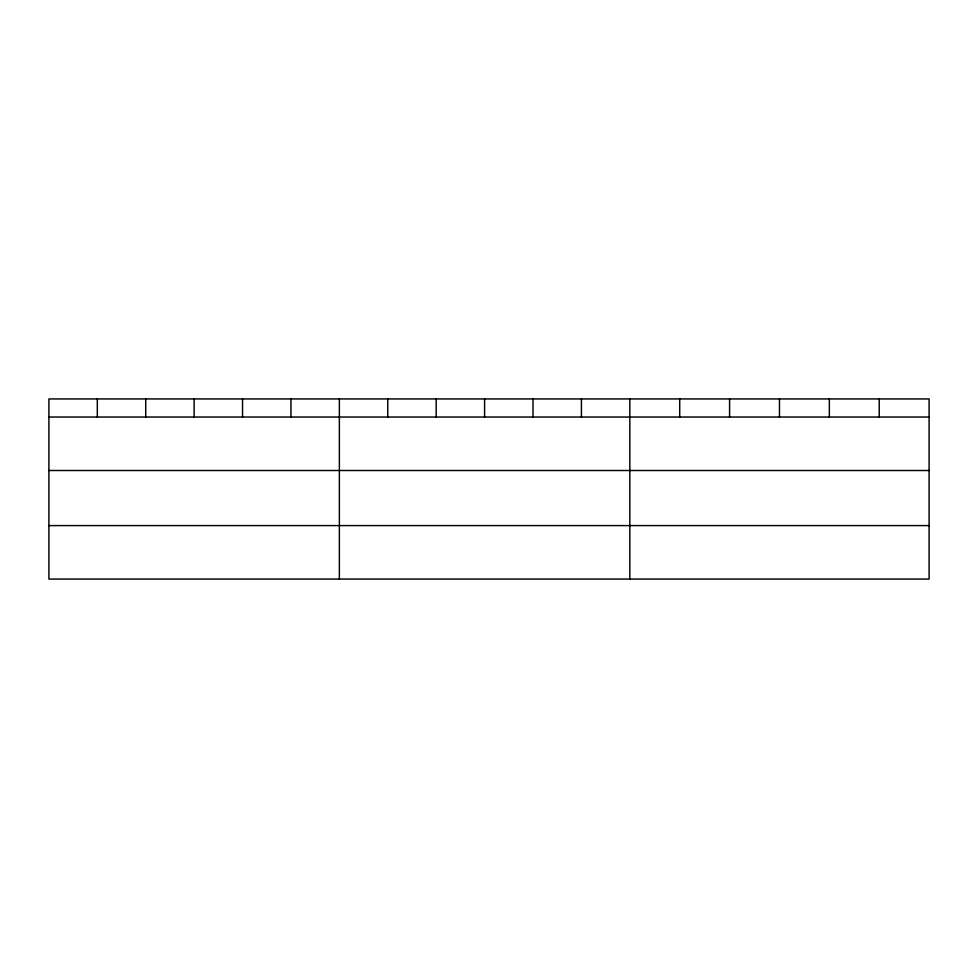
<?xml version="1.0" encoding="UTF-8"?>
<svg xmlns="http://www.w3.org/2000/svg" width="978" height="978" viewBox="0 0 978 978"><rect width="100%" height="100%" fill="white"/><g stroke="black" fill="none" stroke-linecap="round" stroke-linejoin="round"><path stroke-width="1.47" d="M929.1 417.031L929.1 579.062L48.9 579.062L48.9 398.938L929.1 398.938L929.1 417.031L48.9 417.031M48.9 470.504L929.1 470.504M48.9 525.589L929.1 525.589M879.222 398.938L879.222 417.031M829.344 398.938L829.344 417.031M779.466 398.938L779.466 417.031M729.588 398.938L729.588 417.031M679.71 398.938L679.71 417.031M629.832 398.938L629.832 579.062M581.421 398.938L581.421 417.031M533.01 398.938L533.01 417.031M484.599 398.938L484.599 417.031M436.188 398.938L436.188 417.031M387.777 398.938L387.777 417.031M339.366 398.938L339.366 579.062M290.955 398.938L290.955 417.031M242.544 398.938L242.544 417.031M194.133 398.938L194.133 417.031M145.722 398.938L145.722 417.031M97.311 398.938L97.311 417.031"/></g></svg>
